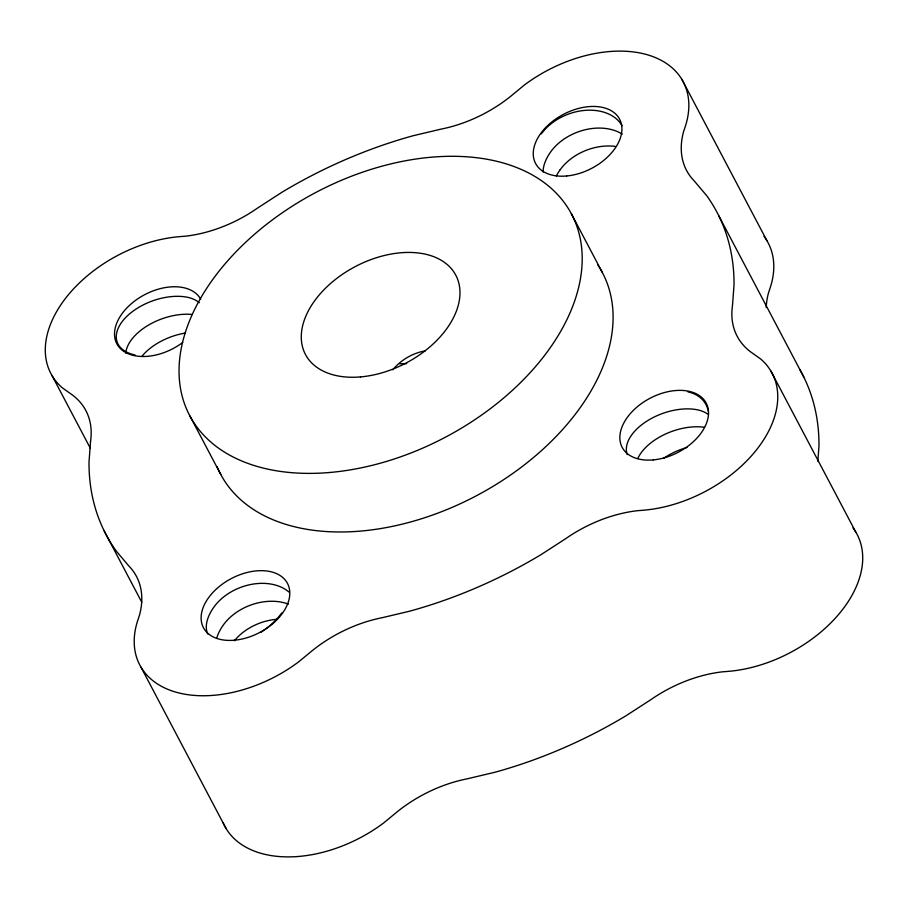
<?xml version="1.0" encoding="UTF-8"?>
<svg xmlns="http://www.w3.org/2000/svg" width="908" height="908" viewBox="0 0 908 908"><rect width="100%" height="100%" fill="white"/><g stroke="black" fill="none" stroke-linecap="round" stroke-linejoin="round"><path stroke-width="1.36" d="M817.847 461.275L818.982 446.066A345.381 221.541 -27.8 0 0 799.914 369.704M392.778 369.828C400.939 359.943 412.641 353.019 425.296 350.874M681.965 79.541L766.92 240.677M718.795 215.798L803.75 376.934M770.869 371.031L855.835 532.167M571.348 213.732L602.242 272.332M189.908 415.943L220.803 474.532M52.165 375.833L90.369 448.291M104.25 531.067L141.796 602.265M141.081 667.323L226.035 828.459M852.952 527.9A114.408 73.389 -27.8 0 1 837.346 615.919A114.408 73.389 -27.8 0 1 727.671 671.409L722.121 671.863A107.927 69.235 -27.8 0 0 650.718 699.762L626.032 715.754A345.381 221.541 -27.8 0 1 494.712 772.311L467.098 778.848A107.927 69.235 -27.8 0 0 397.227 811.775L383.675 822.943A114.408 73.389 -27.8 0 1 223.13 822.75M764.037 236.421A114.408 73.389 -27.8 0 1 770.007 288.335L768.52 292.819A107.938 69.235 -27.8 0 0 766.227 307.574M597.77 264.864A215.866 138.459 -27.8 0 1 476.768 495.564A215.866 138.459 -27.8 0 1 217.08 466.667M182.678 342.509A47.488 30.463 -27.8 0 1 119.731 347.889A47.488 30.463 -27.8 0 1 141.035 296.723A47.488 30.463 -27.8 0 1 200.702 299.197M406.671 363.62A68.1 48.135 -12.2 0 1 399.656 363.722M289.084 592.141A46.944 33.8 -20.7 0 0 213.913 607.066A46.944 25.833 -33.7 0 0 207.705 633.977M281.73 612.979A46.944 25.833 -33.7 0 1 261.129 632.138M288.369 604.115A46.944 33.8 -20.7 0 0 223.345 624.965A46.944 25.833 -33.7 0 0 216.91 637.507M234.377 640.787A46.944 33.8 -20.7 0 1 276.69 619.335M135.02 354.949A46.944 26.707 -20.1 0 1 124.668 318.606A46.944 26.707 -20.1 0 1 187.411 297.256A46.944 32.926 -36.7 0 1 199.34 302.693M125.769 353.144A46.944 26.707 -20.1 0 1 192.053 314.452M141.977 356.242A46.944 26.707 -20.1 0 1 185.448 333.032M543.132 172.066A46.944 25.833 -33.7 0 1 550.747 151.784A46.944 33.8 -20.7 0 1 622.252 134.146M541.316 133.896A46.944 33.8 -20.7 0 1 583.855 110.481A46.944 33.8 -20.7 0 1 622.071 125.645M560.202 169.694A46.944 33.8 -20.7 0 1 615.17 146.392M556.309 176.027A46.944 25.833 -33.7 0 1 560.191 169.683M627.178 454.556A46.944 26.707 -20.1 0 1 646.905 421.108A46.944 26.707 -20.1 0 1 697.469 409.814A46.944 32.926 -36.7 0 1 707.695 414.003M688.026 391.927A46.944 32.926 -36.7 0 1 708.376 411.403M663.498 458.426A46.944 26.707 -20.1 0 1 687.05 447.474M637.859 458.358A46.944 26.707 -20.1 0 1 704.551 427.305M90.573 441.197L89.018 461.934A345.381 221.541 -27.8 0 0 116.179 550.974L128.573 565.684A107.938 69.235 -27.8 0 1 139.48 615.17L137.993 619.665A114.408 73.389 -27.8 0 0 177.764 692.668A114.408 73.389 -27.8 0 0 298.721 661.807L312.273 650.639A107.927 69.235 -27.8 0 1 382.143 617.712L409.746 611.163A345.381 221.541 -27.8 0 0 541.077 554.618L565.763 538.626A107.927 69.235 -27.8 0 1 637.166 510.727L642.716 510.273A114.408 73.389 -27.8 0 0 757.011 449.188A114.408 73.389 -27.8 0 0 760.847 359.137L750.78 351.975A107.927 69.235 -27.8 0 1 732.472 305.667L734.027 284.93A345.381 221.541 -27.8 0 0 706.867 195.89L694.472 181.18A107.938 69.235 -27.8 0 1 683.565 131.694L685.052 127.199A114.408 73.389 -27.8 0 0 645.282 54.196A114.408 73.389 -27.8 0 0 524.325 85.057L510.773 96.225A107.927 69.235 -27.8 0 1 440.902 129.152L413.288 135.701A345.381 221.541 -27.8 0 0 281.957 192.246L257.282 208.238A107.938 69.235 -27.8 0 1 185.868 236.148L180.329 236.591A114.408 73.389 -27.8 0 0 66.034 297.676A114.408 73.389 -27.8 0 0 62.198 387.727L72.254 394.889A107.927 69.235 -27.8 0 1 90.573 441.197M329.434 472.512A215.866 138.459 -27.8 0 0 575.07 221.609A215.866 138.459 -27.8 0 0 237.385 250.392A215.866 138.459 -27.8 0 0 329.434 472.512M653.238 459.902A47.488 30.463 -27.8 0 0 706.878 404.525A47.488 30.463 -27.8 0 0 632.456 411.29A47.488 30.463 -27.8 0 0 653.238 459.902M566.626 175.982A47.488 30.463 -27.8 0 0 620.278 120.605A47.488 30.463 -27.8 0 0 545.856 127.37A47.488 30.463 -27.8 0 0 566.626 175.982M234.502 640.208A47.488 30.463 -27.8 0 0 288.154 584.831A47.488 30.463 -27.8 0 0 213.721 591.596A47.488 30.463 -27.8 0 0 234.502 640.208M360.476 376.911A84.989 54.514 -27.8 0 0 457.178 278.132A84.989 54.514 -27.8 0 0 324.235 289.47A84.989 54.514 -27.8 0 0 360.476 376.911"/></g></svg>
